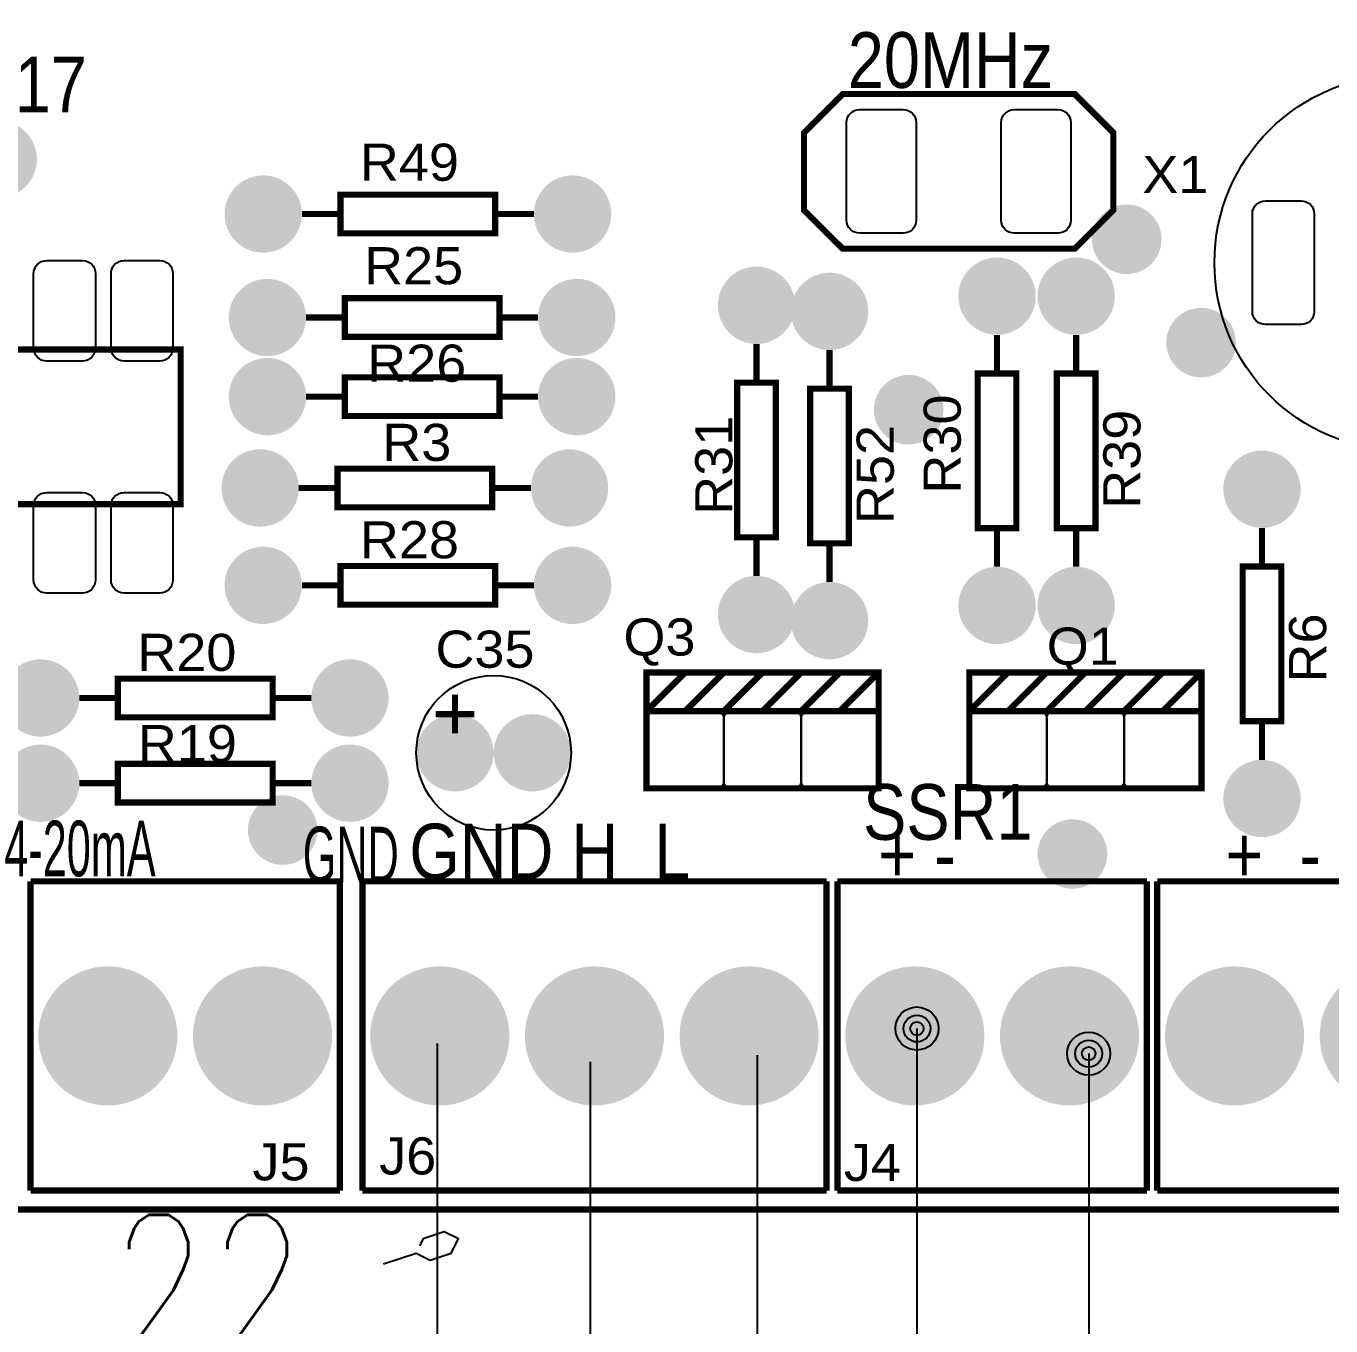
# Model space of a CAD drawing. Header units: inches. Extents: x 18.7 to 39.4, y 4.3 to 20.5.
# Drawn here: x 33.203 to 35.019, y 10.176 to 11.986 of the extents above; entities that cross this region are included whole.
import ezdxf
from ezdxf.enums import TextEntityAlignment as Align

# ---------------------------------------------------------------- set-up
doc = ezdxf.new("R2010")
doc.units = ezdxf.units.IN
doc.header["$MEASUREMENT"] = 0
for name, color, linetype in [('SYMS', 7, 'Continuous'), ('WIRENO', 250, 'Continuous'), ('WIRES', 7, 'Continuous')]:
    doc.layers.add(name, color=color, linetype=linetype)
doc.styles.get("Standard").update_dxf_attribs({"font": 'arial.ttf'})
doc.styles.add('WD', font='romans.shx')

# ---------------------------------------------------------------- blocks, each defined once
blk = doc.blocks.new('EPAD')
at = {"const_width": 0.5}
blk.add_lwpolyline([(-0.25, 0, 1), (0.25, 0, 1)], format="xyb", close=True, dxfattribs=at)
blk = doc.blocks.new('tarjetacontrol3')
at = {"const_width": 0.012}
for points in [[(48.3722, 36.339), (56.1261, 36.339), (56.1261, 43.6619), (48.3722, 43.6619), (48.3722, 36.339)], [(48.3722, 36.339), (56.1261, 36.339), (56.1261, 43.6619), (48.3722, 43.6619), (48.3722, 36.339)], [(48.3722, 36.339), (56.1261, 36.339), (56.1261, 43.6619), (48.3722, 43.6619), (48.3722, 36.339)], [(51.9834, 38.2028), (51.5334, 38.2028), (51.4584, 38.2778), (51.4584, 38.4278), (51.5334, 38.5028), (51.9834, 38.5028), (52.0584, 38.4278), (52.0584, 38.2778), (51.9834, 38.2028)], [(51.9834, 38.2028), (51.5334, 38.2028), (51.4584, 38.2778), (51.4584, 38.4278), (51.5334, 38.5028), (51.9834, 38.5028), (52.0584, 38.4278), (52.0584, 38.2778), (51.9834, 38.2028)], [(51.9834, 38.2028), (51.5334, 38.2028), (51.4584, 38.2778), (51.4584, 38.4278), (51.5334, 38.5028), (51.9834, 38.5028), (52.0584, 38.4278), (52.0584, 38.2778), (51.9834, 38.2028)], [(50.5596, 38.2326), (50.8596, 38.2326), (50.8596, 38.3076), (50.5596, 38.3076), (50.5596, 38.2326)], [(50.5596, 38.2326), (50.8596, 38.2326), (50.8596, 38.3076), (50.5596, 38.3076), (50.5596, 38.2326)], [(50.5596, 38.2326), (50.8596, 38.2326), (50.8596, 38.3076), (50.5596, 38.3076), (50.5596, 38.2326)], [(50.5596, 38.2701), (50.4846, 38.2701)], [(50.5596, 38.2701), (50.4846, 38.2701)], [(50.5596, 38.2701), (50.4846, 38.2701)], [(50.9346, 38.2701), (50.8596, 38.2701)], [(50.9346, 38.2701), (50.8596, 38.2701)], [(50.9346, 38.2701), (50.8596, 38.2701)], [(50.5678, 38.0318), (50.8678, 38.0318), (50.8678, 38.1068), (50.5678, 38.1068), (50.5678, 38.0318)], [(50.5678, 38.0318), (50.8678, 38.0318), (50.8678, 38.1068), (50.5678, 38.1068), (50.5678, 38.0318)], [(50.5678, 38.0318), (50.8678, 38.0318), (50.8678, 38.1068), (50.5678, 38.1068), (50.5678, 38.0318)], [(50.5678, 38.0693), (50.4928, 38.0693)], [(50.5678, 38.0693), (50.4928, 38.0693)], [(50.5678, 38.0693), (50.4928, 38.0693)], [(50.9428, 38.0693), (50.8678, 38.0693)], [(50.9428, 38.0693), (50.8678, 38.0693)], [(50.9428, 38.0693), (50.8678, 38.0693)], [(51.8328, 38.0357), (51.8328, 37.9607)], [(51.8328, 38.0357), (51.8328, 37.9607)], [(51.8328, 38.0357), (51.8328, 37.9607)], [(51.9863, 38.0357), (51.9863, 37.9607)], [(51.9863, 38.0357), (51.9863, 37.9607)], [(51.9863, 38.0357), (51.9863, 37.9607)], [(49.6495, 37.9323), (49.6495, 38.0073), (50.2495, 38.0073), (50.2495, 37.7073), (49.6495, 37.7073), (49.6495, 37.7823)], [(49.6495, 37.9323), (49.6495, 38.0073), (50.2495, 38.0073), (50.2495, 37.7073), (49.6495, 37.7073), (49.6495, 37.7823)], [(49.6495, 37.9323), (49.6495, 38.0073), (50.2495, 38.0073), (50.2495, 37.7073), (49.6495, 37.7073), (49.6495, 37.7823)], [(51.3663, 38.018), (51.3663, 37.943)], [(51.3663, 38.018), (51.3663, 37.943)], [(51.3663, 38.018), (51.3663, 37.943)], [(51.508, 38.0062), (51.508, 37.9312)], [(51.508, 38.0062), (51.508, 37.9312)], [(51.508, 38.0062), (51.508, 37.9312)], [(50.5678, 37.8783), (50.8678, 37.8783), (50.8678, 37.9533), (50.5678, 37.9533), (50.5678, 37.8783)], [(50.5678, 37.8783), (50.8678, 37.8783), (50.8678, 37.9533), (50.5678, 37.9533), (50.5678, 37.8783)], [(50.5678, 37.8783), (50.8678, 37.8783), (50.8678, 37.9533), (50.5678, 37.9533), (50.5678, 37.8783)], [(51.7953, 37.6607), (51.8703, 37.6607), (51.8703, 37.9607), (51.7953, 37.9607), (51.7953, 37.6607)], [(51.7953, 37.6607), (51.8703, 37.6607), (51.8703, 37.9607), (51.7953, 37.9607), (51.7953, 37.6607)], [(51.7953, 37.6607), (51.8703, 37.6607), (51.8703, 37.9607), (51.7953, 37.9607), (51.7953, 37.6607)], [(51.9488, 37.6607), (52.0238, 37.6607), (52.0238, 37.9607), (51.9488, 37.9607), (51.9488, 37.6607)], [(51.9488, 37.6607), (52.0238, 37.6607), (52.0238, 37.9607), (51.9488, 37.9607), (51.9488, 37.6607)], [(51.9488, 37.6607), (52.0238, 37.6607), (52.0238, 37.9607), (51.9488, 37.9607), (51.9488, 37.6607)], [(51.3288, 37.643), (51.4038, 37.643), (51.4038, 37.943), (51.3288, 37.943), (51.3288, 37.643)], [(51.3288, 37.643), (51.4038, 37.643), (51.4038, 37.943), (51.3288, 37.943), (51.3288, 37.643)], [(51.3288, 37.643), (51.4038, 37.643), (51.4038, 37.943), (51.3288, 37.943), (51.3288, 37.643)], [(51.4705, 37.6312), (51.5455, 37.6312), (51.5455, 37.9312), (51.4705, 37.9312), (51.4705, 37.6312)], [(51.4705, 37.6312), (51.5455, 37.6312), (51.5455, 37.9312), (51.4705, 37.9312), (51.4705, 37.6312)], [(51.4705, 37.6312), (51.5455, 37.6312), (51.5455, 37.9312), (51.4705, 37.9312), (51.4705, 37.6312)], [(50.4928, 37.9158), (50.5678, 37.9158)], [(50.4928, 37.9158), (50.5678, 37.9158)], [(50.4928, 37.9158), (50.5678, 37.9158)], [(50.8678, 37.9158), (50.9428, 37.9158)], [(50.8678, 37.9158), (50.9428, 37.9158)], [(50.8678, 37.9158), (50.9428, 37.9158)], [(50.5537, 37.7011), (50.8537, 37.7011), (50.8537, 37.7761), (50.5537, 37.7761), (50.5537, 37.7011)], [(50.5537, 37.7011), (50.8537, 37.7011), (50.8537, 37.7761), (50.5537, 37.7761), (50.5537, 37.7011)], [(50.5537, 37.7011), (50.8537, 37.7011), (50.8537, 37.7761), (50.5537, 37.7761), (50.5537, 37.7011)], [(50.4787, 37.7386), (50.5537, 37.7386)], [(50.4787, 37.7386), (50.5537, 37.7386)], [(50.4787, 37.7386), (50.5537, 37.7386)], [(50.8537, 37.7386), (50.9287, 37.7386)], [(50.8537, 37.7386), (50.9287, 37.7386)], [(50.8537, 37.7386), (50.9287, 37.7386)], [(51.8328, 37.6607), (51.8328, 37.5857)], [(51.8328, 37.6607), (51.8328, 37.5857)], [(51.8328, 37.6607), (51.8328, 37.5857)], [(51.9863, 37.6607), (51.9863, 37.5857)], [(51.9863, 37.6607), (51.9863, 37.5857)], [(51.9863, 37.6607), (51.9863, 37.5857)], [(52.3466, 37.6612), (52.3466, 37.5862)], [(52.3466, 37.6612), (52.3466, 37.5862)], [(52.3466, 37.6612), (52.3466, 37.5862)], [(51.3663, 37.643), (51.3663, 37.568)], [(51.3663, 37.643), (51.3663, 37.568)], [(51.3663, 37.643), (51.3663, 37.568)], [(51.508, 37.6312), (51.508, 37.5562)], [(51.508, 37.6312), (51.508, 37.5562)], [(51.508, 37.6312), (51.508, 37.5562)], [(50.5596, 37.5122), (50.8596, 37.5122), (50.8596, 37.5872), (50.5596, 37.5872), (50.5596, 37.5122)], [(50.5596, 37.5122), (50.8596, 37.5122), (50.8596, 37.5872), (50.5596, 37.5872), (50.5596, 37.5122)], [(50.5596, 37.5122), (50.8596, 37.5122), (50.8596, 37.5872), (50.5596, 37.5872), (50.5596, 37.5122)], [(52.3091, 37.2862), (52.3841, 37.2862), (52.3841, 37.5862), (52.3091, 37.5862), (52.3091, 37.2862)], [(52.3091, 37.2862), (52.3841, 37.2862), (52.3841, 37.5862), (52.3091, 37.5862), (52.3091, 37.2862)], [(52.3091, 37.2862), (52.3841, 37.2862), (52.3841, 37.5862), (52.3091, 37.5862), (52.3091, 37.2862)], [(50.4846, 37.5497), (50.5596, 37.5497)], [(50.4846, 37.5497), (50.5596, 37.5497)], [(50.4846, 37.5497), (50.5596, 37.5497)], [(50.8596, 37.5497), (50.9346, 37.5497)], [(50.8596, 37.5497), (50.9346, 37.5497)], [(50.8596, 37.5497), (50.9346, 37.5497)], [(50.1279, 37.2937), (50.4279, 37.2937), (50.4279, 37.3687), (50.1279, 37.3687), (50.1279, 37.2937)], [(50.1279, 37.2937), (50.4279, 37.2937), (50.4279, 37.3687), (50.1279, 37.3687), (50.1279, 37.2937)], [(50.1279, 37.2937), (50.4279, 37.2937), (50.4279, 37.3687), (50.1279, 37.3687), (50.1279, 37.2937)], [(51.1531, 37.3058), (51.1531, 37.3808), (51.6031, 37.3808), (51.6031, 37.3058)], [(51.1531, 37.3058), (51.2281, 37.3808)], [(51.1531, 37.3058), (51.1531, 37.3808), (51.6031, 37.3808), (51.6031, 37.3058)], [(51.1531, 37.3058), (51.2281, 37.3808)], [(51.1531, 37.3058), (51.1531, 37.3808), (51.6031, 37.3808), (51.6031, 37.3058)], [(51.1531, 37.3058), (51.2281, 37.3808)], [(51.2281, 37.3058), (51.3031, 37.3808)], [(51.2281, 37.3058), (51.3031, 37.3808)], [(51.2281, 37.3058), (51.3031, 37.3808)], [(51.3031, 37.3058), (51.3781, 37.3808)], [(51.3031, 37.3058), (51.3781, 37.3808)], [(51.3031, 37.3058), (51.3781, 37.3808)], [(51.3781, 37.3058), (51.4531, 37.3808)], [(51.3781, 37.3058), (51.4531, 37.3808)], [(51.3781, 37.3058), (51.4531, 37.3808)], [(51.4531, 37.3058), (51.5281, 37.3808)], [(51.4531, 37.3058), (51.5281, 37.3808)], [(51.4531, 37.3058), (51.5281, 37.3808)], [(51.5281, 37.3058), (51.6031, 37.3808)], [(51.5281, 37.3058), (51.6031, 37.3808)], [(51.5281, 37.3058), (51.6031, 37.3808)], [(51.7791, 37.3058), (51.7791, 37.3808), (52.2291, 37.3808), (52.2291, 37.3058)], [(51.7791, 37.3058), (51.8541, 37.3808)], [(51.7791, 37.3058), (51.7791, 37.3808), (52.2291, 37.3808), (52.2291, 37.3058)], [(51.7791, 37.3058), (51.8541, 37.3808)], [(51.7791, 37.3058), (51.7791, 37.3808), (52.2291, 37.3808), (52.2291, 37.3058)], [(51.7791, 37.3058), (51.8541, 37.3808)], [(51.8541, 37.3058), (51.9291, 37.3808)], [(51.8541, 37.3058), (51.9291, 37.3808)], [(51.8541, 37.3058), (51.9291, 37.3808)], [(51.9291, 37.3058), (52.0041, 37.3808)], [(51.9291, 37.3058), (52.0041, 37.3808)], [(51.9291, 37.3058), (52.0041, 37.3808)], [(52.0041, 37.3058), (52.0791, 37.3808)], [(52.0041, 37.3058), (52.0791, 37.3808)], [(52.0041, 37.3058), (52.0791, 37.3808)], [(52.0791, 37.3058), (52.1541, 37.3808)], [(52.0791, 37.3058), (52.1541, 37.3808)], [(52.0791, 37.3058), (52.1541, 37.3808)], [(52.1541, 37.3058), (52.2291, 37.3808)], [(52.1541, 37.3058), (52.2291, 37.3808)], [(52.1541, 37.3058), (52.2291, 37.3808)], [(50.0529, 37.3312), (50.1279, 37.3312)], [(50.0529, 37.3312), (50.1279, 37.3312)], [(50.0529, 37.3312), (50.1279, 37.3312)], [(50.4279, 37.3312), (50.5029, 37.3312)], [(50.4279, 37.3312), (50.5029, 37.3312)], [(50.4279, 37.3312), (50.5029, 37.3312)], [(50.7816, 37.3374), (50.7816, 37.2624)], [(50.7816, 37.3374), (50.7816, 37.2624)], [(50.7816, 37.3374), (50.7816, 37.2624)], [(50.7441, 37.2999), (50.8191, 37.2999)], [(50.7441, 37.2999), (50.8191, 37.2999)], [(50.7441, 37.2999), (50.8191, 37.2999)], [(51.1531, 37.1558), (51.6031, 37.1558), (51.6031, 37.3058), (51.1531, 37.3058), (51.1531, 37.1558)], [(51.1531, 37.1558), (51.6031, 37.1558), (51.6031, 37.3058), (51.1531, 37.3058), (51.1531, 37.1558)], [(51.1531, 37.1558), (51.6031, 37.1558), (51.6031, 37.3058), (51.1531, 37.3058), (51.1531, 37.1558)], [(51.7791, 37.1558), (52.2291, 37.1558), (52.2291, 37.3058), (51.7791, 37.3058), (51.7791, 37.1558)], [(51.7791, 37.1558), (52.2291, 37.1558), (52.2291, 37.3058), (51.7791, 37.3058), (51.7791, 37.1558)], [(51.7791, 37.1558), (52.2291, 37.1558), (52.2291, 37.3058), (51.7791, 37.3058), (51.7791, 37.1558)], [(52.3466, 37.2862), (52.3466, 37.2112)], [(52.3466, 37.2862), (52.3466, 37.2112)], [(52.3466, 37.2862), (52.3466, 37.2112)], [(50.1279, 37.1283), (50.4279, 37.1283), (50.4279, 37.2033), (50.1279, 37.2033), (50.1279, 37.1283)], [(50.1279, 37.1283), (50.4279, 37.1283), (50.4279, 37.2033), (50.1279, 37.2033), (50.1279, 37.1283)], [(50.1279, 37.1283), (50.4279, 37.1283), (50.4279, 37.2033), (50.1279, 37.2033), (50.1279, 37.1283)], [(50.1279, 37.1658), (50.0529, 37.1658)], [(50.1279, 37.1658), (50.0529, 37.1658)], [(50.1279, 37.1658), (50.0529, 37.1658)], [(50.5029, 37.1658), (50.4279, 37.1658)], [(50.5029, 37.1658), (50.4279, 37.1658)], [(50.5029, 37.1658), (50.4279, 37.1658)], [(49.9584, 36.9756), (49.9584, 36.3756)], [(49.9584, 36.9756), (50.5584, 36.9756)], [(49.9584, 36.9756), (49.9584, 36.3756)], [(49.9584, 36.9756), (50.5584, 36.9756)], [(49.9584, 36.9756), (49.9584, 36.3756)], [(49.9584, 36.9756), (50.5584, 36.9756)], [(50.5584, 36.9756), (50.5584, 36.3756)], [(50.5584, 36.9756), (50.5584, 36.3756)], [(50.5584, 36.9756), (50.5584, 36.3756)], [(50.6021, 36.3756), (50.6021, 36.9756)], [(51.5021, 36.9756), (50.6021, 36.9756)], [(50.6021, 36.3756), (50.6021, 36.9756)], [(51.5021, 36.9756), (50.6021, 36.9756)], [(50.6021, 36.3756), (50.6021, 36.9756)], [(51.5021, 36.9756), (50.6021, 36.9756)], [(51.5021, 36.3756), (51.5021, 36.9756)], [(51.5021, 36.3756), (51.5021, 36.9756)], [(51.5021, 36.3756), (51.5021, 36.9756)], [(51.5233, 36.9756), (51.5233, 36.3756)], [(51.5233, 36.9756), (52.1233, 36.9756)], [(51.5233, 36.9756), (51.5233, 36.3756)], [(51.5233, 36.9756), (52.1233, 36.9756)], [(51.5233, 36.9756), (51.5233, 36.3756)], [(51.5233, 36.9756), (52.1233, 36.9756)], [(52.1233, 36.9756), (52.1233, 36.3756)], [(52.1233, 36.9756), (52.1233, 36.3756)], [(52.1233, 36.9756), (52.1233, 36.3756)], [(52.1434, 36.9756), (52.1434, 36.3756)], [(52.1434, 36.9756), (52.7434, 36.9756)], [(52.1434, 36.9756), (52.1434, 36.3756)], [(52.1434, 36.9756), (52.7434, 36.9756)], [(52.1434, 36.9756), (52.1434, 36.3756)], [(52.1434, 36.9756), (52.7434, 36.9756)], [(49.9584, 36.3756), (50.5584, 36.3756)], [(49.9584, 36.3756), (50.5584, 36.3756)], [(49.9584, 36.3756), (50.5584, 36.3756)], [(50.6021, 36.3756), (51.5021, 36.3756)], [(50.6021, 36.3756), (51.5021, 36.3756)], [(50.6021, 36.3756), (51.5021, 36.3756)], [(51.5233, 36.3756), (52.1233, 36.3756)], [(51.5233, 36.3756), (52.1233, 36.3756)], [(51.5233, 36.3756), (52.1233, 36.3756)], [(52.1434, 36.3756), (52.7434, 36.3756)], [(52.1434, 36.3756), (52.7434, 36.3756)], [(52.1434, 36.3756), (52.7434, 36.3756)]]:
    blk.add_lwpolyline(points, dxfattribs=at)
for points in [[(51.6504, 38.2328), (51.5664, 38.2328), (51.5612, 38.2333), (51.5564, 38.2348), (51.552, 38.2371), (51.5483, 38.2402), (51.5452, 38.2439), (51.5429, 38.2483), (51.5414, 38.2531), (51.5409, 38.2583), (51.5409, 38.4473), (51.5414, 38.4525), (51.5429, 38.4573), (51.5452, 38.4617), (51.5483, 38.4654), (51.552, 38.4685), (51.5564, 38.4708), (51.5612, 38.4723), (51.5664, 38.4728), (51.6504, 38.4728), (51.6556, 38.4723), (51.6604, 38.4708), (51.6648, 38.4685), (51.6685, 38.4654), (51.6716, 38.4617), (51.6739, 38.4573), (51.6754, 38.4525), (51.6759, 38.4473), (51.6759, 38.2583), (51.6754, 38.2531), (51.6739, 38.2483), (51.6716, 38.2439), (51.6685, 38.2402), (51.6648, 38.2371), (51.6604, 38.2348), (51.6556, 38.2333), (51.6504, 38.2328)], [(51.9504, 38.2328), (51.8664, 38.2328), (51.8612, 38.2333), (51.8564, 38.2348), (51.852, 38.2371), (51.8483, 38.2402), (51.8452, 38.2439), (51.8429, 38.2483), (51.8414, 38.2531), (51.8409, 38.2583), (51.8409, 38.4473), (51.8414, 38.4525), (51.8429, 38.4573), (51.8452, 38.4617), (51.8483, 38.4654), (51.852, 38.4685), (51.8564, 38.4708), (51.8612, 38.4723), (51.8664, 38.4728), (51.9504, 38.4728), (51.9556, 38.4723), (51.9604, 38.4708), (51.9648, 38.4685), (51.9685, 38.4654), (51.9716, 38.4617), (51.9739, 38.4573), (51.9754, 38.4525), (51.9759, 38.4473), (51.9759, 38.2583), (51.9754, 38.2531), (51.9739, 38.2483), (51.9716, 38.2439), (51.9685, 38.2402), (51.9648, 38.2371), (51.9604, 38.2348), (51.9556, 38.2333), (51.9504, 38.2328)], [(52.4224, 38.0556), (52.3534, 38.0556), (52.3482, 38.0561), (52.3434, 38.0576), (52.339, 38.0599), (52.3353, 38.063), (52.3322, 38.0668), (52.3299, 38.0711), (52.3284, 38.0759), (52.3279, 38.0811), (52.3279, 38.2701), (52.3284, 38.2754), (52.3299, 38.2802), (52.3322, 38.2845), (52.3353, 38.2883), (52.339, 38.2914), (52.3434, 38.2937), (52.3482, 38.2951), (52.3534, 38.2956), (52.4224, 38.2956), (52.4276, 38.2951), (52.4325, 38.2937), (52.4368, 38.2914), (52.4405, 38.2883), (52.4436, 38.2845), (52.4459, 38.2802), (52.4474, 38.2754), (52.4479, 38.2701), (52.4479, 38.0811), (52.4474, 38.0759), (52.4459, 38.0711), (52.4436, 38.0668), (52.4405, 38.063), (52.4368, 38.0599), (52.4325, 38.0576), (52.4276, 38.0561), (52.4224, 38.0556)], [(49.99, 38.1798), (50.059, 38.1798), (50.0642, 38.1793), (50.0691, 38.1779), (50.0734, 38.1755), (50.0772, 38.1725), (50.0802, 38.1687), (50.0826, 38.1644), (50.084, 38.1595), (50.0845, 38.1543), (50.0845, 38.0103), (50.084, 38.0051), (50.0826, 38.0003), (50.0802, 37.996), (50.0772, 37.9922), (50.0734, 37.9891), (50.0691, 37.9868), (50.0642, 37.9853), (50.059, 37.9848), (49.99, 37.9848), (49.9848, 37.9853), (49.98, 37.9868), (49.9757, 37.9891), (49.9719, 37.9922), (49.9688, 37.996), (49.9665, 38.0003), (49.965, 38.0051), (49.9645, 38.0103), (49.9645, 38.1543), (49.965, 38.1595), (49.9665, 38.1644), (49.9688, 38.1687), (49.9719, 38.1725), (49.9757, 38.1755), (49.98, 38.1779), (49.9848, 38.1793), (49.99, 38.1798)], [(50.14, 38.1798), (50.209, 38.1798), (50.2142, 38.1793), (50.2191, 38.1779), (50.2234, 38.1755), (50.2272, 38.1725), (50.2302, 38.1687), (50.2326, 38.1644), (50.234, 38.1595), (50.2345, 38.1543), (50.2345, 38.0103), (50.234, 38.0051), (50.2326, 38.0003), (50.2302, 37.996), (50.2272, 37.9922), (50.2234, 37.9891), (50.2191, 37.9868), (50.2142, 37.9853), (50.209, 37.9848), (50.14, 37.9848), (50.1348, 37.9853), (50.13, 37.9868), (50.1257, 37.9891), (50.1219, 37.9922), (50.1188, 37.996), (50.1165, 38.0003), (50.115, 38.0051), (50.1145, 38.0103), (50.1145, 38.1543), (50.115, 38.1595), (50.1165, 38.1644), (50.1188, 38.1687), (50.1219, 38.1725), (50.1257, 38.1755), (50.13, 38.1779), (50.1348, 38.1793), (50.14, 38.1798)], [(49.99, 37.7298), (50.059, 37.7298), (50.0642, 37.7293), (50.0691, 37.7279), (50.0734, 37.7255), (50.0772, 37.7225), (50.0802, 37.7187), (50.0826, 37.7144), (50.084, 37.7095), (50.0845, 37.7043), (50.0845, 37.5603), (50.084, 37.5551), (50.0826, 37.5503), (50.0802, 37.546), (50.0772, 37.5422), (50.0734, 37.5391), (50.0691, 37.5368), (50.0642, 37.5353), (50.059, 37.5348), (49.99, 37.5348), (49.9848, 37.5353), (49.98, 37.5368), (49.9757, 37.5391), (49.9719, 37.5422), (49.9688, 37.546), (49.9665, 37.5503), (49.965, 37.5551), (49.9645, 37.5603), (49.9645, 37.7043), (49.965, 37.7095), (49.9665, 37.7144), (49.9688, 37.7187), (49.9719, 37.7225), (49.9757, 37.7255), (49.98, 37.7279), (49.9848, 37.7293), (49.99, 37.7298)], [(50.14, 37.7298), (50.209, 37.7298), (50.2142, 37.7293), (50.2191, 37.7279), (50.2234, 37.7255), (50.2272, 37.7225), (50.2302, 37.7187), (50.2326, 37.7144), (50.234, 37.7095), (50.2345, 37.7043), (50.2345, 37.5603), (50.234, 37.5551), (50.2326, 37.5503), (50.2302, 37.546), (50.2272, 37.5422), (50.2234, 37.5391), (50.2191, 37.5368), (50.2142, 37.5353), (50.209, 37.5348), (50.14, 37.5348), (50.1348, 37.5353), (50.13, 37.5368), (50.1257, 37.5391), (50.1219, 37.5422), (50.1188, 37.546), (50.1165, 37.5503), (50.115, 37.5551), (50.1145, 37.5603), (50.1145, 37.7043), (50.115, 37.7095), (50.1165, 37.7144), (50.1188, 37.7187), (50.1219, 37.7225), (50.1257, 37.7255), (50.13, 37.7279), (50.1348, 37.7293), (50.14, 37.7298)], [(51.1681, 37.3058), (51.2881, 37.3058), (51.2896, 37.3057), (51.2911, 37.3055), (51.2926, 37.3051), (51.294, 37.3046), (51.2953, 37.304), (51.2965, 37.3032), (51.2977, 37.3024), (51.2987, 37.3014), (51.2997, 37.3004), (51.3006, 37.2992), (51.3013, 37.298), (51.3019, 37.2967), (51.3024, 37.2953), (51.3028, 37.2938), (51.303, 37.2923), (51.3031, 37.2908), (51.3031, 37.1708), (51.303, 37.1692), (51.3028, 37.1677), (51.3024, 37.1662), (51.3019, 37.1649), (51.3013, 37.1635), (51.3006, 37.1623), (51.2997, 37.1612), (51.2987, 37.1601), (51.2977, 37.1591), (51.2965, 37.1583), (51.2953, 37.1575), (51.294, 37.1569), (51.2926, 37.1564), (51.2911, 37.1561), (51.2896, 37.1558), (51.2881, 37.1558), (51.1681, 37.1558), (51.1665, 37.1558), (51.165, 37.1561), (51.1636, 37.1564), (51.1622, 37.1569), (51.1609, 37.1575), (51.1596, 37.1583), (51.1585, 37.1591), (51.1574, 37.1601), (51.1564, 37.1612), (51.1556, 37.1623), (51.1549, 37.1635), (51.1542, 37.1649), (51.1537, 37.1662), (51.1534, 37.1677), (51.1531, 37.1692), (51.1531, 37.1708), (51.1531, 37.2908), (51.1531, 37.2923), (51.1534, 37.2938), (51.1537, 37.2953), (51.1542, 37.2967), (51.1549, 37.298), (51.1556, 37.2992), (51.1564, 37.3004), (51.1574, 37.3014), (51.1585, 37.3024), (51.1596, 37.3032), (51.1609, 37.304), (51.1622, 37.3046), (51.1636, 37.3051), (51.165, 37.3055), (51.1665, 37.3057), (51.1681, 37.3058)], [(51.3181, 37.3058), (51.4381, 37.3058), (51.4396, 37.3057), (51.4411, 37.3055), (51.4426, 37.3051), (51.444, 37.3046), (51.4453, 37.304), (51.4465, 37.3032), (51.4477, 37.3024), (51.4487, 37.3014), (51.4497, 37.3004), (51.4506, 37.2992), (51.4513, 37.298), (51.4519, 37.2967), (51.4524, 37.2953), (51.4528, 37.2938), (51.453, 37.2923), (51.4531, 37.2908), (51.4531, 37.1708), (51.453, 37.1692), (51.4528, 37.1677), (51.4524, 37.1662), (51.4519, 37.1649), (51.4513, 37.1635), (51.4506, 37.1623), (51.4497, 37.1612), (51.4487, 37.1601), (51.4477, 37.1591), (51.4465, 37.1583), (51.4453, 37.1575), (51.444, 37.1569), (51.4426, 37.1564), (51.4411, 37.1561), (51.4396, 37.1558), (51.4381, 37.1558), (51.3181, 37.1558), (51.3165, 37.1558), (51.315, 37.1561), (51.3136, 37.1564), (51.3122, 37.1569), (51.3109, 37.1575), (51.3096, 37.1583), (51.3085, 37.1591), (51.3074, 37.1601), (51.3064, 37.1612), (51.3056, 37.1623), (51.3049, 37.1635), (51.3042, 37.1649), (51.3037, 37.1662), (51.3034, 37.1677), (51.3031, 37.1692), (51.3031, 37.1708), (51.3031, 37.2908), (51.3031, 37.2923), (51.3034, 37.2938), (51.3037, 37.2953), (51.3042, 37.2967), (51.3049, 37.298), (51.3056, 37.2992), (51.3064, 37.3004), (51.3074, 37.3014), (51.3085, 37.3024), (51.3096, 37.3032), (51.3109, 37.304), (51.3122, 37.3046), (51.3136, 37.3051), (51.315, 37.3055), (51.3165, 37.3057), (51.3181, 37.3058)], [(51.4681, 37.3058), (51.5881, 37.3058), (51.5896, 37.3057), (51.5911, 37.3055), (51.5926, 37.3051), (51.594, 37.3046), (51.5953, 37.304), (51.5965, 37.3032), (51.5977, 37.3024), (51.5987, 37.3014), (51.5997, 37.3004), (51.6006, 37.2992), (51.6013, 37.298), (51.6019, 37.2967), (51.6024, 37.2953), (51.6028, 37.2938), (51.603, 37.2923), (51.6031, 37.2908), (51.6031, 37.1708), (51.603, 37.1692), (51.6028, 37.1677), (51.6024, 37.1662), (51.6019, 37.1649), (51.6013, 37.1635), (51.6006, 37.1623), (51.5997, 37.1612), (51.5987, 37.1601), (51.5977, 37.1591), (51.5965, 37.1583), (51.5953, 37.1575), (51.594, 37.1569), (51.5926, 37.1564), (51.5911, 37.1561), (51.5896, 37.1558), (51.5881, 37.1558), (51.4681, 37.1558), (51.4665, 37.1558), (51.465, 37.1561), (51.4636, 37.1564), (51.4622, 37.1569), (51.4609, 37.1575), (51.4596, 37.1583), (51.4585, 37.1591), (51.4574, 37.1601), (51.4564, 37.1612), (51.4556, 37.1623), (51.4549, 37.1635), (51.4542, 37.1649), (51.4537, 37.1662), (51.4534, 37.1677), (51.4531, 37.1692), (51.4531, 37.1708), (51.4531, 37.2908), (51.4531, 37.2923), (51.4534, 37.2938), (51.4537, 37.2953), (51.4542, 37.2967), (51.4549, 37.298), (51.4556, 37.2992), (51.4564, 37.3004), (51.4574, 37.3014), (51.4585, 37.3024), (51.4596, 37.3032), (51.4609, 37.304), (51.4622, 37.3046), (51.4636, 37.3051), (51.465, 37.3055), (51.4665, 37.3057), (51.4681, 37.3058)], [(51.7941, 37.3058), (51.9141, 37.3058), (51.9156, 37.3057), (51.9171, 37.3055), (51.9186, 37.3051), (51.92, 37.3046), (51.9213, 37.304), (51.9225, 37.3032), (51.9237, 37.3024), (51.9247, 37.3014), (51.9257, 37.3004), (51.9265, 37.2992), (51.9273, 37.298), (51.9279, 37.2967), (51.9284, 37.2953), (51.9288, 37.2938), (51.929, 37.2923), (51.9291, 37.2908), (51.9291, 37.1708), (51.929, 37.1692), (51.9288, 37.1677), (51.9284, 37.1662), (51.9279, 37.1649), (51.9273, 37.1635), (51.9265, 37.1623), (51.9257, 37.1612), (51.9247, 37.1601), (51.9237, 37.1591), (51.9225, 37.1583), (51.9213, 37.1575), (51.92, 37.1569), (51.9186, 37.1564), (51.9171, 37.1561), (51.9156, 37.1558), (51.9141, 37.1558), (51.7941, 37.1558), (51.7925, 37.1558), (51.791, 37.1561), (51.7895, 37.1564), (51.7882, 37.1569), (51.7868, 37.1575), (51.7856, 37.1583), (51.7845, 37.1591), (51.7834, 37.1601), (51.7824, 37.1612), (51.7816, 37.1623), (51.7808, 37.1635), (51.7802, 37.1649), (51.7797, 37.1662), (51.7794, 37.1677), (51.7791, 37.1692), (51.7791, 37.1708), (51.7791, 37.2908), (51.7791, 37.2923), (51.7794, 37.2938), (51.7797, 37.2953), (51.7802, 37.2967), (51.7808, 37.298), (51.7816, 37.2992), (51.7824, 37.3004), (51.7834, 37.3014), (51.7845, 37.3024), (51.7856, 37.3032), (51.7868, 37.304), (51.7882, 37.3046), (51.7895, 37.3051), (51.791, 37.3055), (51.7925, 37.3057), (51.7941, 37.3058)], [(51.9441, 37.3058), (52.0641, 37.3058), (52.0656, 37.3057), (52.0671, 37.3055), (52.0686, 37.3051), (52.07, 37.3046), (52.0713, 37.304), (52.0725, 37.3032), (52.0737, 37.3024), (52.0747, 37.3014), (52.0757, 37.3004), (52.0765, 37.2992), (52.0773, 37.298), (52.0779, 37.2967), (52.0784, 37.2953), (52.0788, 37.2938), (52.079, 37.2923), (52.0791, 37.2908), (52.0791, 37.1708), (52.079, 37.1692), (52.0788, 37.1677), (52.0784, 37.1662), (52.0779, 37.1649), (52.0773, 37.1635), (52.0765, 37.1623), (52.0757, 37.1612), (52.0747, 37.1601), (52.0737, 37.1591), (52.0725, 37.1583), (52.0713, 37.1575), (52.07, 37.1569), (52.0686, 37.1564), (52.0671, 37.1561), (52.0656, 37.1558), (52.0641, 37.1558), (51.9441, 37.1558), (51.9425, 37.1558), (51.941, 37.1561), (51.9395, 37.1564), (51.9382, 37.1569), (51.9368, 37.1575), (51.9356, 37.1583), (51.9345, 37.1591), (51.9334, 37.1601), (51.9324, 37.1612), (51.9316, 37.1623), (51.9308, 37.1635), (51.9302, 37.1649), (51.9297, 37.1662), (51.9294, 37.1677), (51.9291, 37.1692), (51.9291, 37.1708), (51.9291, 37.2908), (51.9291, 37.2923), (51.9294, 37.2938), (51.9297, 37.2953), (51.9302, 37.2967), (51.9308, 37.298), (51.9316, 37.2992), (51.9324, 37.3004), (51.9334, 37.3014), (51.9345, 37.3024), (51.9356, 37.3032), (51.9368, 37.304), (51.9382, 37.3046), (51.9395, 37.3051), (51.941, 37.3055), (51.9425, 37.3057), (51.9441, 37.3058)], [(52.0941, 37.3058), (52.2141, 37.3058), (52.2156, 37.3057), (52.2171, 37.3055), (52.2186, 37.3051), (52.22, 37.3046), (52.2213, 37.304), (52.2225, 37.3032), (52.2237, 37.3024), (52.2247, 37.3014), (52.2257, 37.3004), (52.2265, 37.2992), (52.2273, 37.298), (52.2279, 37.2967), (52.2284, 37.2953), (52.2288, 37.2938), (52.229, 37.2923), (52.2291, 37.2908), (52.2291, 37.1708), (52.229, 37.1692), (52.2288, 37.1677), (52.2284, 37.1662), (52.2279, 37.1649), (52.2273, 37.1635), (52.2265, 37.1623), (52.2257, 37.1612), (52.2247, 37.1601), (52.2237, 37.1591), (52.2225, 37.1583), (52.2213, 37.1575), (52.22, 37.1569), (52.2186, 37.1564), (52.2171, 37.1561), (52.2156, 37.1558), (52.2141, 37.1558), (52.0941, 37.1558), (52.0925, 37.1558), (52.091, 37.1561), (52.0895, 37.1564), (52.0882, 37.1569), (52.0868, 37.1575), (52.0856, 37.1583), (52.0845, 37.1591), (52.0834, 37.1601), (52.0824, 37.1612), (52.0816, 37.1623), (52.0808, 37.1635), (52.0802, 37.1649), (52.0797, 37.1662), (52.0794, 37.1677), (52.0791, 37.1692), (52.0791, 37.1708), (52.0791, 37.2908), (52.0791, 37.2923), (52.0794, 37.2938), (52.0797, 37.2953), (52.0802, 37.2967), (52.0808, 37.298), (52.0816, 37.2992), (52.0824, 37.3004), (52.0834, 37.3014), (52.0845, 37.3024), (52.0856, 37.3032), (52.0868, 37.304), (52.0882, 37.3046), (52.0895, 37.3051), (52.091, 37.3055), (52.0925, 37.3057), (52.0941, 37.3058)]]:
    blk.add_lwpolyline(points, close=True)
for centre, radius in [((52.6182, 38.1756), 0.3638), ((52.6182, 38.1756), 0.3638), ((52.6182, 38.1756), 0.3638), ((50.8566, 37.2249), 0.15), ((50.8566, 37.2249), 0.15), ((50.8566, 37.2249), 0.15)]:
    blk.add_circle(centre, radius)
for p, xscale, yscale in [((49.8958, 38.3764), 0.15, 0.15), ((50.4096, 38.2701), 0.15, 0.15), ((51.0096, 38.2701), 0.15, 0.15), ((52.0843, 38.2211), 0.135, 0.135), ((51.8328, 38.1107), 0.15, 0.15), ((51.9863, 38.1107), 0.15, 0.15), ((51.3663, 38.093), 0.15, 0.15), ((50.4178, 38.0693), 0.15, 0.15), ((51.0178, 38.0693), 0.15, 0.15), ((51.508, 38.0812), 0.15, 0.15), ((52.2285, 38.0206), 0.135, 0.135), ((50.4178, 37.9158), 0.15, 0.15), ((51.0178, 37.9158), 0.15, 0.15), ((51.6615, 37.8904), 0.135, 0.135), ((50.4037, 37.7386), 0.15, 0.15), ((51.0037, 37.7386), 0.15, 0.15), ((52.3466, 37.7362), 0.15, 0.15), ((50.4096, 37.5497), 0.15, 0.15), ((51.0096, 37.5497), 0.15, 0.15), ((51.8328, 37.5107), 0.15, 0.15), ((51.9863, 37.5107), 0.15, 0.15), ((51.3663, 37.493), 0.15, 0.15), ((51.508, 37.4812), 0.15, 0.15), ((49.9779, 37.3312), 0.15, 0.15), ((50.5779, 37.3312), 0.15, 0.15), ((50.7816, 37.2249), 0.15, 0.15), ((50.9316, 37.2249), 0.15, 0.15), ((49.9779, 37.1658), 0.15, 0.15), ((50.5779, 37.1658), 0.15, 0.15), ((52.3466, 37.1362), 0.15, 0.15), ((50.4475, 37.0749), 0.135, 0.135), ((51.979, 37.0284), 0.135, 0.135), ((50.1084, 36.6756), 0.27, 0.27), ((50.4084, 36.6756), 0.27, 0.27), ((50.7521, 36.6756), 0.27, 0.27), ((51.0521, 36.6756), 0.27, 0.27), ((51.3521, 36.6756), 0.27, 0.27), ((51.6733, 36.6756), 0.27, 0.27), ((51.9733, 36.6756), 0.27, 0.27), ((52.2934, 36.6756), 0.27, 0.27), ((52.5934, 36.6756), 0.27, 0.27)]:
    blk.add_blockref('EPAD', p, dxfattribs=dict(xscale=xscale, yscale=yscale))
for s, height, width, p in [('20MHz', 0.108, 0.833333, (51.5434, 38.5148)), ('20MHz', 0.108, 0.833333, (51.5434, 38.5148)), ('20MHz', 0.108, 0.833333, (51.5434, 38.5148)), ('LM317', 0.108, 0.833333, (49.6832, 38.4675)), ('LM317', 0.108, 0.833333, (49.6832, 38.4675)), ('LM317', 0.108, 0.833333, (49.6832, 38.4675)), ('R49', 0.072, 1.041667, (50.5971, 38.3346)), ('R49', 0.072, 1.041667, (50.5971, 38.3346)), ('R49', 0.072, 1.041667, (50.5971, 38.3346)), ('X1', 0.072, 1.041667, (52.1145, 38.3107)), ('X1', 0.072, 1.041667, (52.1145, 38.3107)), ('X1', 0.072, 1.041667, (52.1145, 38.3107)), ('R25', 0.072, 1.041667, (50.6053, 38.1338)), ('R25', 0.072, 1.041667, (50.6053, 38.1338)), ('R25', 0.072, 1.041667, (50.6053, 38.1338)), ('R26', 0.072, 1.041667, (50.6112, 37.9447)), ('R26', 0.072, 1.041667, (50.6112, 37.9447)), ('R26', 0.072, 1.041667, (50.6112, 37.9447)), ('R3', 0.072, 1.041667, (50.6405, 37.7911)), ('R3', 0.072, 1.041667, (50.6405, 37.7911)), ('R3', 0.072, 1.041667, (50.6405, 37.7911)), ('R28', 0.072, 1.041667, (50.5971, 37.6022)), ('R28', 0.072, 1.041667, (50.5971, 37.6022)), ('R28', 0.072, 1.041667, (50.5971, 37.6022)), ('Q3', 0.072, 1.041667, (51.1082, 37.4135)), ('Q3', 0.072, 1.041667, (51.1082, 37.4135)), ('Q3', 0.072, 1.041667, (51.1082, 37.4135)), ('R20', 0.072, 1.041667, (50.1654, 37.3837)), ('R20', 0.072, 1.041667, (50.1654, 37.3837)), ('R20', 0.072, 1.041667, (50.1654, 37.3837)), ('C35', 0.072, 1.041667, (50.7436, 37.3899)), ('C35', 0.072, 1.041667, (50.7436, 37.3899)), ('C35', 0.072, 1.041667, (50.7436, 37.3899)), ('Q1', 0.072, 1.041667, (51.9291, 37.3958)), ('Q1', 0.072, 1.041667, (51.9291, 37.3958)), ('Q1', 0.072, 1.041667, (51.9291, 37.3958)), ('R19', 0.072, 1.041667, (50.1665, 37.2067)), ('R19', 0.072, 1.041667, (50.1665, 37.2067)), ('R19', 0.072, 1.041667, (50.1665, 37.2067)), ('SSR1', 0.108, 0.833333, (51.573, 37.0561)), ('SSR1', 0.108, 0.833333, (51.573, 37.0561)), ('SSR1', 0.108, 0.833333, (51.573, 37.0561)), ('4-20mA', 0.108, 0.555556, (49.9076, 36.9852)), ('4-20mA', 0.108, 0.555556, (49.9076, 36.9852)), ('4-20mA', 0.108, 0.555556, (49.9076, 36.9852)), ('GND', 0.108, 0.555556, (50.4863, 36.9734)), ('GND', 0.108, 0.555556, (50.4863, 36.9734)), ('GND', 0.108, 0.555556, (50.4863, 36.9734)), ('GND H  L', 0.108, 0.833333, (50.693, 36.9793)), ('GND H  L', 0.108, 0.833333, (50.693, 36.9793)), ('GND H  L', 0.108, 0.833333, (50.693, 36.9793)), ('+ -', 0.108, 0.833333, (51.6025, 36.9734)), ('+ -', 0.108, 0.833333, (51.6025, 36.9734)), ('+ -', 0.108, 0.833333, (51.6025, 36.9734)), ('+  -', 0.108, 0.833333, (52.2757, 36.9734)), ('+  -', 0.108, 0.833333, (52.2757, 36.9734)), ('+  -', 0.108, 0.833333, (52.2757, 36.9734)), ('J5', 0.072, 1.041667, (50.3889, 36.3954)), ('J5', 0.072, 1.041667, (50.3889, 36.3954)), ('J5', 0.072, 1.041667, (50.3889, 36.3954)), ('J6', 0.072, 1.041667, (50.6346, 36.4068)), ('J6', 0.072, 1.041667, (50.6346, 36.4068)), ('J6', 0.072, 1.041667, (50.6346, 36.4068)), ('J4', 0.072, 1.041667, (51.5357, 36.3942)), ('J4', 0.072, 1.041667, (51.5357, 36.3942)), ('J4', 0.072, 1.041667, (51.5357, 36.3942))]:
    blk.add_text(s, height=height, dxfattribs=dict(width=width)).set_placement(p)
at = {"width": 1.041667}
for s, p in [('R30', (51.7624, 37.7277)), ('R30', (51.7624, 37.7277)), ('R30', (51.7624, 37.7277)), ('R39', (52.1108, 37.6982)), ('R39', (52.1108, 37.6982)), ('R39', (52.1108, 37.6982)), ('R31', (51.3195, 37.6864)), ('R31', (51.3195, 37.6864)), ('R31', (51.3195, 37.6864)), ('R52', (51.6325, 37.6687)), ('R52', (51.6325, 37.6687)), ('R52', (51.6325, 37.6687)), ('R6', (52.4711, 37.3612)), ('R6', (52.4711, 37.3612)), ('R6', (52.4711, 37.3612))]:
    blk.add_text(s, height=0.072, rotation=90, dxfattribs=at).set_placement(p)
blk = doc.blocks.new('WDDOT')
for radius in [0.03, 0.0187, 0.00929]:
    blk.add_circle((0, 0), radius)
blk = doc.blocks.new('WD_WNV')
at = {"style": 'WD', "flags": 1}
for tag, p in [('W01USER', (-0.0625, 0.0938)), ('W02USER', (-0.0625, 0.0859)), ('W03USER', (-0.0625, 0.0781)), ('W04USER', (-0.0625, 0.0703)), ('W05USER', (-0.0625, 0.0625)), ('W06USER', (-0.0625, 0.0547)), ('W07USER', (-0.0625, 0.0469)), ('W08USER', (-0.0625, 0.0391)), ('W09USER', (-0.0625, 0.0312)), ('W10USER', (-0.0625, 0.0234))]:
    blk.add_attdef(tag, text='', height=0.005, dxfattribs=at).set_placement(p, align=Align.CENTER)
at = {"linetype": 'Continuous', "style": 'WD', "width": 0.8}
blk.add_attdef('WIRENO', text='', height=0.125, dxfattribs=at).set_placement((-0.05, 0), align=Align.MIDDLE_RIGHT)

msp = doc.modelspace()

# ---------------------------------------------------------------- linework, layer by layer
at = {"layer": 'WIRENO'}
msp.add_lwpolyline([(33.7007, 10.2626), (33.7461, 10.2778), (33.7657, 10.2679), (33.7951, 10.2777), (33.805, 10.2974), (33.7853, 10.3073), (33.7559, 10.2975), (33.751, 10.2876)], dxfattribs=at)
at = {"layer": 'WIRES'}
for p, q in [((34.4432, 10.5904), (34.4432, 8.27)), ((33.7757, 10.0998), (33.7757, 10.5694)), ((34.2214, 9.5843), (34.2214, 10.5534)), ((34.6823, 10.5554), (34.6823, 8.1143)), ((33.9889, 9.8289), (33.9889, 10.5441))]:
    msp.add_line(p, q, dxfattribs=at)

# ---------------------------------------------------------------- block references
at = {"xscale": 0.7177824070806114, "yscale": 0.7177824070806114, "zscale": 0.7177824070806114}
msp.add_blockref('tarjetacontrol3', (-2.6499, -15.745), dxfattribs=at)
at = {"layer": 'SYMS'}
for p in [(34.4432, 10.5904), (34.6823, 10.5554)]:
    msp.add_blockref('WDDOT', p, dxfattribs=at)
at = {"layer": 'WIRENO'}
ref = msp.add_blockref('WD_WNV', (33.7757, 10.2877), dxfattribs=at)
ref.add_attrib('WIRENO', '22', dxfattribs={"linetype": 'Continuous', "height": 0.2, "style": 'WD', "width": 0.8}).set_placement((33.5935, 10.231), align=Align.MIDDLE_RIGHT)

doc.saveas('drawing.dxf')
